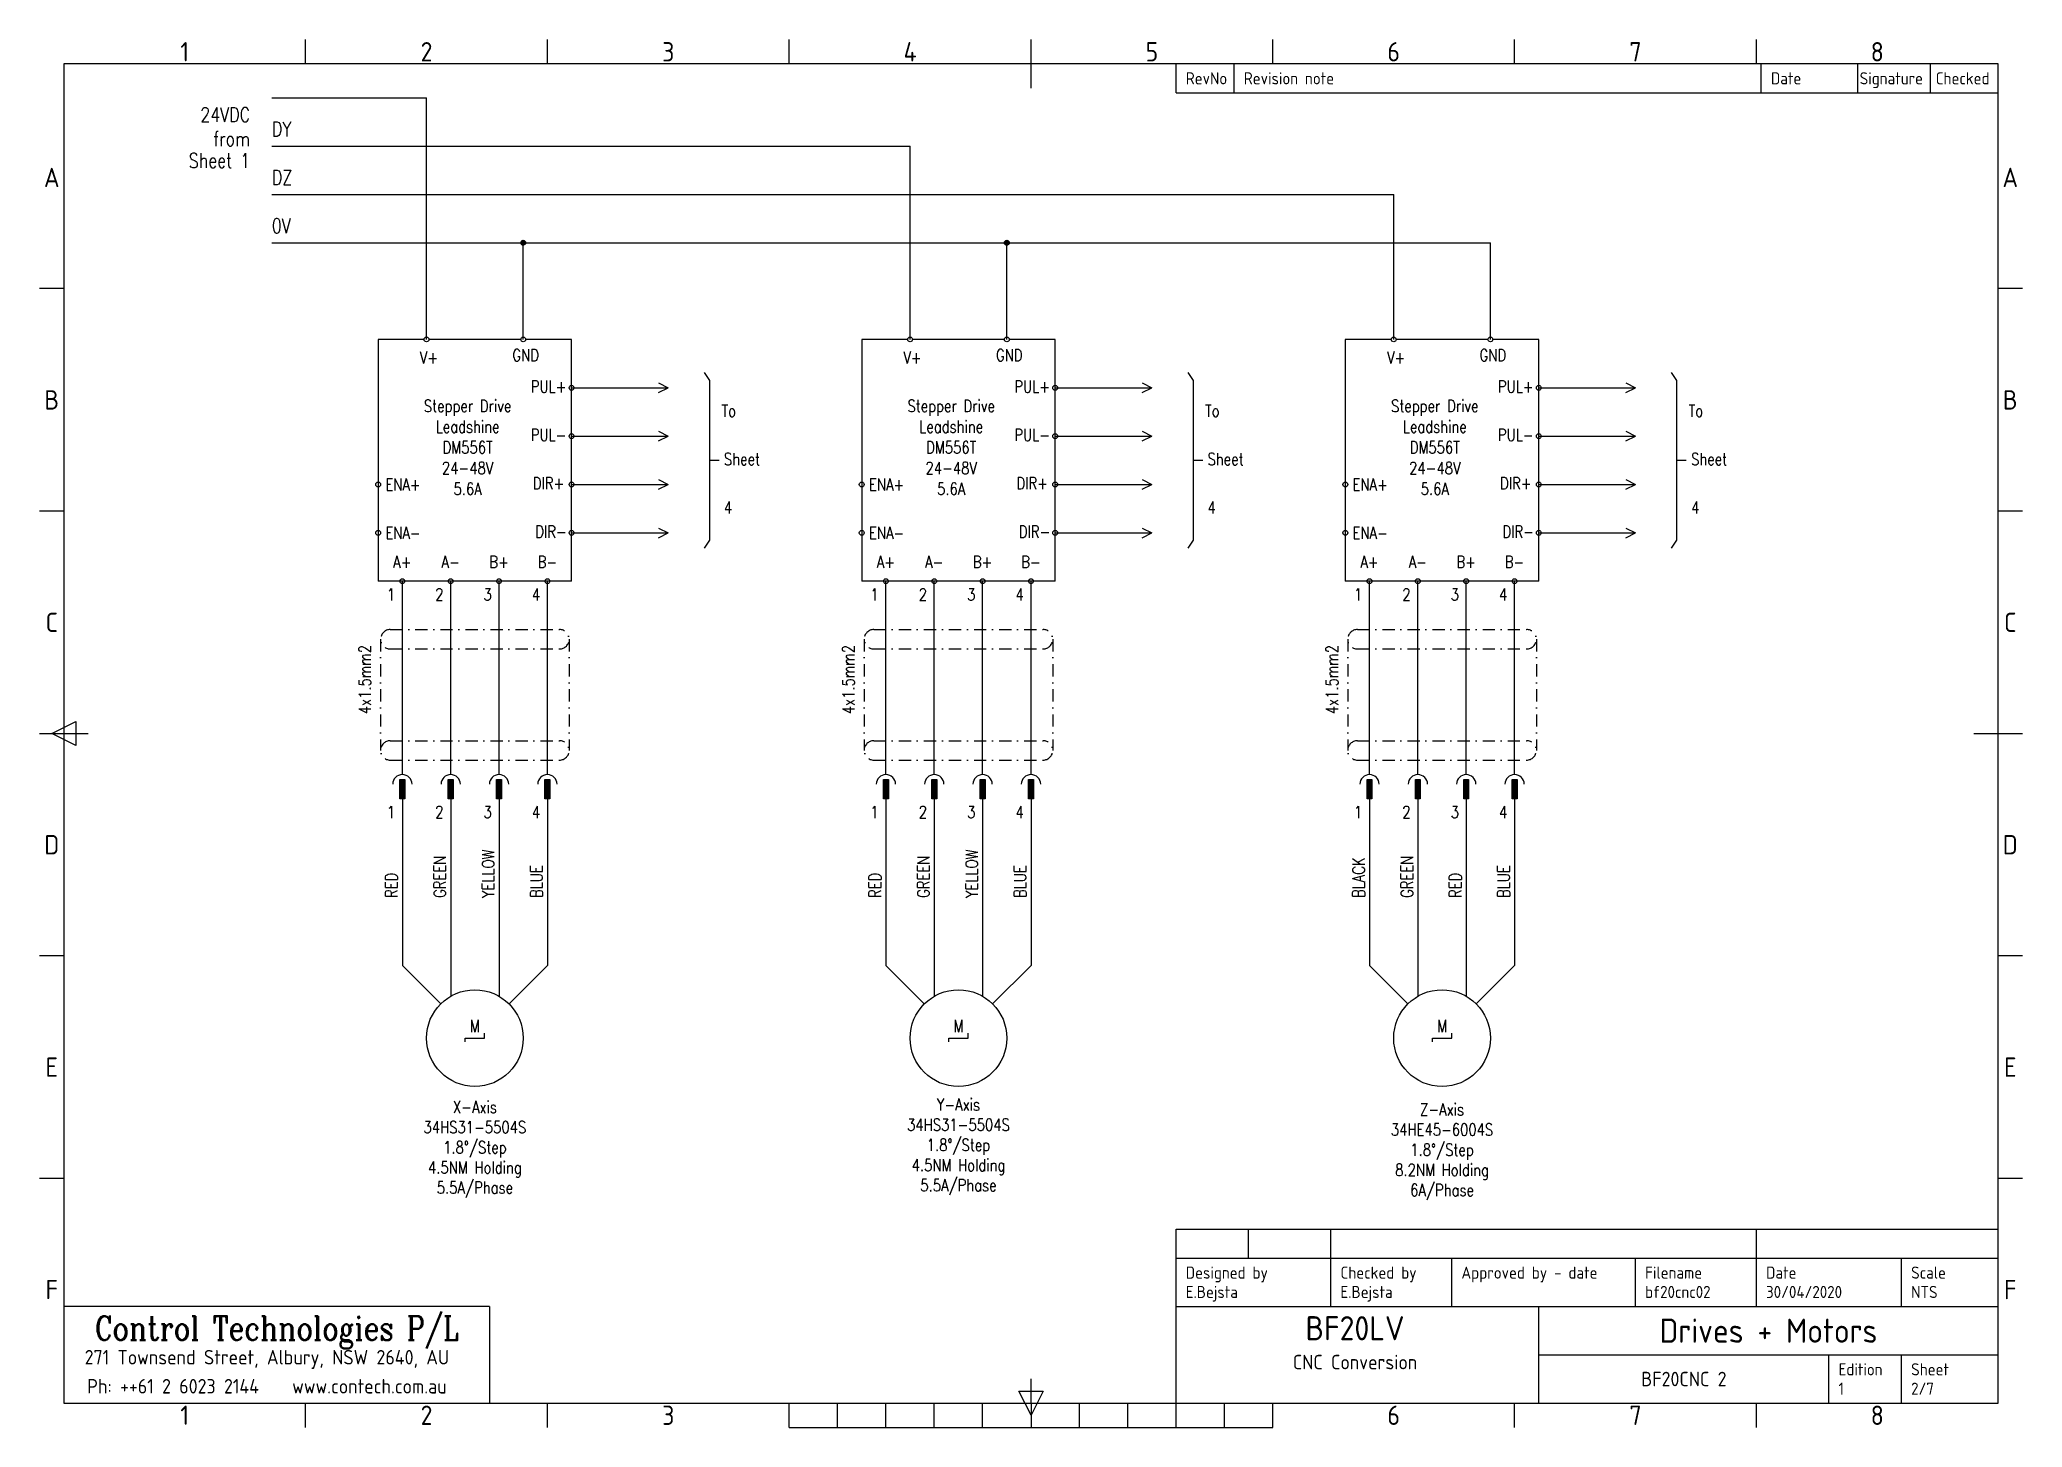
# Model space of a CAD drawing. Extents: x 0 to 410, y 0 to 287.
import ezdxf
from ezdxf.enums import TextEntityAlignment as Align

# ---------------------------------------------------------------- set-up
doc = ezdxf.new("R2010")
doc.units = 0
doc.linetypes.add('DASHDOT', pattern=[25.4, 12.7, -6.35, 0, -6.35])
for name, color, linetype in [('FRAME025', 7, 'CONTINUOUS'), ('FRAME050', 6, 'CONTINUOUS'), ('FRAME070', 5, 'CONTINUOUS'), ('LAYER1', 7, 'CONTINUOUS')]:
    doc.layers.add(name, color=color, linetype=linetype)
doc.styles.add('ISOCP', font='isocp.shx')
doc.styles.add('ROMAN', font='romanc.shx', dxfattribs={"width": 0.8})
doc.styles.add('SIMPLEX', font='simplex.shx', dxfattribs={"width": 0.8})
doc.styles.get("Standard").update_dxf_attribs({"font": 'ISOCP'})

# ---------------------------------------------------------------- blocks, each defined once
blk = doc.blocks.new('CT_FRAME')
at = {"layer": 'FRAME050'}
for p, q in [((60, 287), (60, 292)), ((110, 287), (110, 292)), ((160, 287), (160, 292)), ((210, 282), (210, 292)), ((260, 287), (260, 292)), ((310, 287), (310, 292)), ((360, 287), (360, 292)), ((10, 240.5), (5, 240.5)), ((415, 240.5), (410, 240.5)), ((10, 194.5), (5, 194.5)), ((415, 194.5), (410, 194.5)), ((5, 148.5), (15, 148.5)), ((7.5, 148.5), (12.5, 151)), ((12.5, 146), (7.5, 148.5)), ((12.5, 151), (12.5, 146)), ((405, 148.5), (415, 148.5)), ((10, 102.5), (5, 102.5)), ((415, 102.5), (410, 102.5)), ((10, 56.5), (5, 56.5)), ((415, 56.5), (410, 56.5)), ((207.5, 12.5), (212.5, 12.5)), ((210, 7.5), (207.5, 12.5)), ((210, 10), (210, 15)), ((212.5, 12.5), (210, 7.5)), ((60, 5), (60, 10)), ((110, 5), (110, 10)), ((160, 5), (160, 10)), ((170, 5), (170, 10)), ((180, 5), (180, 10)), ((190, 5), (190, 10)), ((200, 5), (200, 10)), ((210, 10), (210, 5)), ((220, 5), (220, 10)), ((230, 5), (230, 10)), ((240, 5), (240, 10)), ((250, 5), (250, 10)), ((260, 5), (260, 10)), ((310, 5), (310, 10)), ((360, 5), (360, 10)), ((160, 5), (260, 5))]:
    blk.add_line(p, q, dxfattribs=at)
at = {"layer": 'FRAME070'}
for p, q in [((410, 287), (10, 287)), ((10, 287), (10, 10)), ((240, 281), (240, 287)), ((252, 281), (252, 287)), ((361, 281), (361, 287)), ((381, 281), (381, 287)), ((396, 281), (396, 287)), ((410, 10), (410, 287)), ((240, 281), (410, 281)), ((240, 46), (410, 46)), ((240, 40), (240, 46)), ((255, 40), (255, 46)), ((272, 40), (272, 46)), ((360, 40), (360, 46)), ((240, 40), (410, 40)), ((240, 10), (240, 40)), ((272, 30), (272, 40)), ((297, 30), (297, 40)), ((335, 30), (335, 40)), ((360, 30), (360, 40)), ((390, 30), (390, 40)), ((98, 30), (10, 30)), ((98, 30), (98, 10)), ((240, 30), (410, 30)), ((315, 10), (315, 30)), ((315, 20), (410, 20)), ((375, 10), (375, 20)), ((390, 10), (390, 20)), ((10, 10), (410, 10))]:
    blk.add_line(p, q, dxfattribs=at)
at = {"layer": 'FRAME025', "style": 'ISOCP'}
for s, p in [('RevNo', (242, 284)), ('Revision note', (254, 284)), ('Date', (363, 284)), ('Signature', (381.36, 284)), ('Checked', (397.08, 284)), ('Designed by', (242, 37)), ('Checked by', (274, 37)), ('Approved by - date', (299, 37)), ('Filename', (337, 37)), ('Date', (362, 37)), ('Scale', (392, 37)), ('Edition', (377, 17)), ('Sheet', (392, 17))]:
    blk.add_text(s, height=2.5, dxfattribs=at).set_placement(p, align=Align.MIDDLE_LEFT)
at = {"layer": 'FRAME025', "style": 'ROMAN', "width": 0.8}
blk.add_text('Control Technologies P/L', height=5, dxfattribs=at).set_placement((54, 28), align=Align.TOP_CENTER)
at = {"layer": 'FRAME025'}
for s, p in [('271 Townsend Street, Albury, NSW 2640, AU', (52, 21)), ('Ph: ++61 2 6023 2144    www.contech.com.au', (52, 15))]:
    blk.add_text(s, height=3, dxfattribs=at).set_placement(p, align=Align.TOP_CENTER)
at = {"layer": 'FRAME025', "style": 'ISOCP', "flags": 8}
for tag, p in [('DESIGNED_BY', (242, 33)), ('CHECKED_BY', (274, 33)), ('APPROVED_BY_DATE', (299, 33)), ('FILENAME', (337, 33)), ('DATE', (362, 33)), ('SCALE', (392, 33)), ('EDITION', (377, 13)), ('SHEET', (392, 13))]:
    blk.add_attdef(tag, text='', height=2.5, dxfattribs=at).set_placement(p, align=Align.MIDDLE_LEFT)
at = {"layer": 'FRAME050', "style": 'ISOCP'}
for s, p in [('1', (35, 289.5)), ('2', (85, 289.5)), ('3', (135, 289.5)), ('4', (185, 289.5)), ('5', (235, 289.5)), ('6', (285, 289.5)), ('7', (335, 289.5)), ('8', (385, 289.5)), ('A', (7.5, 263.5)), ('A', (412.5, 263.5)), ('B', (7.5, 217.5)), ('B', (412.5, 217.5)), ('C', (7.5, 171.5)), ('C', (412.5, 171.5)), ('D', (7.5, 125.5)), ('D', (412.5, 125.5)), ('E', (7.5, 79.5)), ('E', (412.5, 79.5)), ('F', (7.5, 33.5)), ('F', (412.5, 33.5)), ('1', (35, 7.5)), ('2', (85, 7.5)), ('3', (135, 7.5)), ('6', (285, 7.5)), ('7', (335, 7.5)), ('8', (385, 7.5))]:
    blk.add_text(s, height=4, dxfattribs=at).set_placement(p, align=Align.MIDDLE)
at = {"layer": 'FRAME050', "flags": 8}
for tag, height, p in [('OWNER_1', 5, (277, 23)), ('OWNER_2', 3, (277, 17)), ('OWNER_3', 3, (277, 12))]:
    blk.add_attdef(tag, text='', height=height, dxfattribs=at).set_placement(p, align=Align.CENTER)
at = {"layer": 'FRAME050', "style": 'ISOCP', "flags": 8}
for tag, height, p in [('TITLE', 5, (362.5, 25)), ('DRAWING_NUMBER', 3, (345, 15))]:
    blk.add_attdef(tag, text='', height=height, dxfattribs=at).set_placement(p, align=Align.MIDDLE)

msp = doc.modelspace()

# ---------------------------------------------------------------- hatches: boundary and pattern name
at = {"layer": 'LAYER1', "linetype": 'Continuous'}
h = msp.add_hatch(dxfattribs=at)
h.set_pattern_fill('ANGLE', color=256, scale=0.0125, style=0)
h.set_pattern_definition([(0, (29, 94.5), (0, 0.0873125), [0.0635, -0.0238125]), (90, (29, 94.5), (-0.0873125, 5e-18), [0.0635, -0.0238125])])
h.paths.add_polyline_path([(100.5, 245, 1), (99.5, 245, 1)])
h = msp.add_hatch(dxfattribs=at)
h.set_pattern_fill('ANGLE', color=256, scale=0.0125, style=0)
h.set_pattern_definition([(0, (129, 94.5), (0, 0.0873125), [0.0635, -0.0238125]), (90, (129, 94.5), (-0.0873125, 5e-18), [0.0635, -0.0238125])])
h.paths.add_polyline_path([(200.5, 245, 1), (199.5, 245, 1)])
h = msp.add_hatch(color=256, dxfattribs=at)
h.dxf.hatch_style = 1
h.paths.add_polyline_path([(74.5, 134), (75.5, 134), (75.5, 130), (74.5, 130)])
h = msp.add_hatch(color=256, dxfattribs=at)
h.dxf.hatch_style = 1
h.paths.add_polyline_path([(84.5, 134), (85.5, 134), (85.5, 130), (84.5, 130)])
h = msp.add_hatch(color=256, dxfattribs=at)
h.dxf.hatch_style = 1
h.paths.add_polyline_path([(94.5, 134), (95.5, 134), (95.5, 130), (94.5, 130)])
h = msp.add_hatch(color=256, dxfattribs=at)
h.dxf.hatch_style = 1
h.paths.add_polyline_path([(104.5, 134), (105.5, 134), (105.5, 130), (104.5, 130)])
h = msp.add_hatch(color=256, dxfattribs=at)
h.dxf.hatch_style = 1
h.paths.add_polyline_path([(174.5, 134), (175.5, 134), (175.5, 130), (174.5, 130)])
h = msp.add_hatch(color=256, dxfattribs=at)
h.dxf.hatch_style = 1
h.paths.add_polyline_path([(184.5, 134), (185.5, 134), (185.5, 130), (184.5, 130)])
h = msp.add_hatch(color=256, dxfattribs=at)
h.dxf.hatch_style = 1
h.paths.add_polyline_path([(194.5, 134), (195.5, 134), (195.5, 130), (194.5, 130)])
h = msp.add_hatch(color=256, dxfattribs=at)
h.dxf.hatch_style = 1
h.paths.add_polyline_path([(204.5, 134), (205.5, 134), (205.5, 130), (204.5, 130)])
h = msp.add_hatch(color=256, dxfattribs=at)
h.dxf.hatch_style = 1
h.paths.add_polyline_path([(274.5, 134), (275.5, 134), (275.5, 130), (274.5, 130)])
h = msp.add_hatch(color=256, dxfattribs=at)
h.dxf.hatch_style = 1
h.paths.add_polyline_path([(284.5, 134), (285.5, 134), (285.5, 130), (284.5, 130)])
h = msp.add_hatch(color=256, dxfattribs=at)
h.dxf.hatch_style = 1
h.paths.add_polyline_path([(294.5, 134), (295.5, 134), (295.5, 130), (294.5, 130)])
h = msp.add_hatch(color=256, dxfattribs=at)
h.dxf.hatch_style = 1
h.paths.add_polyline_path([(304.5, 134), (305.5, 134), (305.5, 130), (304.5, 130)])

# ---------------------------------------------------------------- linework, layer by layer
at = {"layer": 'LAYER1', "color": 0, "linetype": 'Continuous'}
for p, q in [((48, 275), (80, 275)), ((48, 265), (180, 265)), ((48, 255), (280, 255)), ((48, 245), (300, 245)), ((70, 225), (70, 175)), ((79.5, 225), (70, 225)), ((99.5, 225), (80.5, 225)), ((110, 225), (100.5, 225)), ((110, 175), (110, 225)), ((170, 225), (170, 175)), ((179.5, 225), (170, 225)), ((199.5, 225), (180.5, 225)), ((210, 225), (200.5, 225)), ((210, 175), (210, 225)), ((270, 225), (270, 175)), ((279.5, 225), (270, 225)), ((299.5, 225), (280.5, 225)), ((310, 225), (300.5, 225)), ((310, 175), (310, 225)), ((110, 175), (70, 175)), ((210, 175), (170, 175)), ((310, 175), (270, 175))]:
    msp.add_line(p, q, dxfattribs=at)
at = {"layer": 'LAYER1', "linetype": 'Continuous'}
for p, q in [((80, 225), (80, 275)), ((180, 225), (180, 265)), ((280, 225), (280, 255)), ((100, 225), (100, 245)), ((200, 225), (200, 245)), ((300, 225), (300, 245)), ((137.41, 218.18), (138.5, 216.5)), ((237.41, 218.18), (238.5, 216.5)), ((337.41, 218.18), (338.5, 216.5)), ((110, 215), (130, 215)), ((128, 216), (130, 215)), ((128, 214), (130, 215)), ((138.5, 216.5), (138.5, 183.5)), ((210, 215), (230, 215)), ((228, 216), (230, 215)), ((228, 214), (230, 215)), ((238.5, 216.5), (238.5, 183.5)), ((310, 215), (330, 215)), ((328, 216), (330, 215)), ((328, 214), (330, 215)), ((338.5, 216.5), (338.5, 183.5)), ((110, 205), (130, 205)), ((128, 206), (130, 205)), ((128, 204), (130, 205)), ((210, 205), (230, 205)), ((228, 206), (230, 205)), ((228, 204), (230, 205)), ((310, 205), (330, 205)), ((328, 206), (330, 205)), ((328, 204), (330, 205)), ((138.5, 200), (140.5, 200)), ((238.5, 200), (240.5, 200)), ((338.5, 200), (340.5, 200)), ((110, 195), (130, 195)), ((128, 196), (130, 195)), ((128, 194), (130, 195)), ((210, 195), (230, 195)), ((228, 196), (230, 195)), ((228, 194), (230, 195)), ((310, 195), (330, 195)), ((328, 196), (330, 195)), ((328, 194), (330, 195)), ((110, 185), (130, 185)), ((128, 186), (130, 185)), ((128, 184), (130, 185)), ((210, 185), (230, 185)), ((228, 186), (230, 185)), ((228, 184), (230, 185)), ((310, 185), (330, 185)), ((328, 186), (330, 185)), ((328, 184), (330, 185)), ((138.5, 183.5), (137.41, 181.82)), ((238.5, 183.5), (237.41, 181.82)), ((338.5, 183.5), (337.41, 181.82)), ((75, 135), (75, 175)), ((85, 135), (85, 175)), ((95, 135), (95, 175)), ((105, 135), (105, 175)), ((175, 135), (175, 175)), ((185, 135), (185, 175)), ((195, 135), (195, 175)), ((205, 135), (205, 175)), ((275, 135), (275, 175)), ((285, 135), (285, 175)), ((295, 135), (295, 175)), ((305, 135), (305, 175)), ((75, 130), (75, 95.5)), ((85, 130), (85, 89.16)), ((95, 130), (95, 89.16)), ((105, 130), (105, 95.5)), ((175, 130), (175, 95.5)), ((185, 130), (185, 89.16)), ((195, 130), (195, 89.16)), ((205, 130), (205, 95.5)), ((275, 130), (275, 95.5)), ((285, 130), (285, 89.16)), ((295, 130), (295, 89.16)), ((305, 130), (305, 95.5)), ((82.93, 87.57), (75, 95.5)), ((97.07, 87.57), (105, 95.5)), ((182.93, 87.57), (175, 95.5)), ((197.07, 87.57), (205, 95.5)), ((282.93, 87.57), (275, 95.5)), ((297.07, 87.57), (305, 95.5)), ((88, 79.75), (88, 80.5)), ((88, 80.5), (92, 80.5)), ((92, 80.5), (92, 81.5)), ((188, 79.75), (188, 80.5)), ((188, 80.5), (192, 80.5)), ((192, 80.5), (192, 81.5)), ((288, 79.75), (288, 80.5)), ((288, 80.5), (292, 80.5)), ((292, 80.5), (292, 81.5))]:
    msp.add_line(p, q, dxfattribs=at)
at = {"layer": 'LAYER1', "linetype": 'DASHDOT', "ltscale": 0.2}
for p, q in [((72.5, 165), (107.5, 165)), ((172.5, 165), (207.5, 165)), ((272.5, 165), (307.5, 165)), ((70.5, 163), (70.5, 140)), ((72.5, 161), (107.5, 161)), ((109.5, 163), (109.5, 140)), ((170.5, 163), (170.5, 140)), ((172.5, 161), (207.5, 161)), ((209.5, 163), (209.5, 140)), ((270.5, 163), (270.5, 140)), ((272.5, 161), (307.5, 161)), ((309.5, 163), (309.5, 140)), ((72.5, 142), (107.5, 142)), ((172.5, 142), (207.5, 142)), ((272.5, 142), (307.5, 142)), ((72.5, 138), (107.5, 138)), ((172.5, 138), (207.5, 138)), ((272.5, 138), (307.5, 138))]:
    msp.add_line(p, q, dxfattribs=at)
at = {"layer": 'LAYER1', "linetype": 'Continuous'}
for points in [[(74.5, 134), (75.5, 134), (75.5, 130), (74.5, 130)], [(84.5, 134), (85.5, 134), (85.5, 130), (84.5, 130)], [(94.5, 134), (95.5, 134), (95.5, 130), (94.5, 130)], [(104.5, 134), (105.5, 134), (105.5, 130), (104.5, 130)], [(174.5, 134), (175.5, 134), (175.5, 130), (174.5, 130)], [(184.5, 134), (185.5, 134), (185.5, 130), (184.5, 130)], [(194.5, 134), (195.5, 134), (195.5, 130), (194.5, 130)], [(204.5, 134), (205.5, 134), (205.5, 130), (204.5, 130)], [(274.5, 134), (275.5, 134), (275.5, 130), (274.5, 130)], [(284.5, 134), (285.5, 134), (285.5, 130), (284.5, 130)], [(294.5, 134), (295.5, 134), (295.5, 130), (294.5, 130)], [(304.5, 134), (305.5, 134), (305.5, 130), (304.5, 130)]]:
    msp.add_lwpolyline(points, close=True, dxfattribs=at)
at = {"layer": 'LAYER1', "color": 0, "linetype": 'Continuous'}
for centre, radius in [((100, 245), 0.5), ((200, 245), 0.5), ((80, 225), 0.5), ((100, 225), 0.5), ((180, 225), 0.5), ((200, 225), 0.5), ((280, 225), 0.5), ((300, 225), 0.5), ((110, 215), 0.5), ((210, 215), 0.5), ((310, 215), 0.5), ((110, 205), 0.5), ((210, 205), 0.5), ((310, 205), 0.5), ((70, 195), 0.5), ((110, 195), 0.5), ((170, 195), 0.5), ((210, 195), 0.5), ((270, 195), 0.5), ((310, 195), 0.5), ((70, 185), 0.5), ((110, 185), 0.5), ((170, 185), 0.5), ((210, 185), 0.5), ((270, 185), 0.5), ((310, 185), 0.5), ((75, 175), 0.5), ((85, 175), 0.5), ((95, 175), 0.5), ((105, 175), 0.5), ((175, 175), 0.5), ((185, 175), 0.5), ((195, 175), 0.5), ((205, 175), 0.5), ((275, 175), 0.5), ((285, 175), 0.5), ((295, 175), 0.5), ((305, 175), 0.5), ((90, 80.5), 10), ((190, 80.5), 10), ((290, 80.5), 10)]:
    msp.add_circle(centre, radius, dxfattribs=at)
at = {"layer": 'LAYER1', "linetype": 'DASHDOT', "ltscale": 0.2}
for centre, start, end in [((72.5, 163), 90, 270), ((107.5, 163), 270, 90), ((172.5, 163), 90, 270), ((207.5, 163), 270, 90), ((272.5, 163), 90, 270), ((307.5, 163), 270, 90), ((72.5, 140), 90, 270), ((107.5, 140), 270, 90), ((172.5, 140), 90, 270), ((207.5, 140), 270, 90), ((272.5, 140), 90, 270), ((307.5, 140), 270, 90)]:
    msp.add_arc(centre, 2, start, end, dxfattribs=at)
at = {"layer": 'LAYER1', "linetype": 'Continuous'}
for centre in [(75, 133), (85, 133), (95, 133), (105, 133), (175, 133), (185, 133), (195, 133), (205, 133), (275, 133), (285, 133), (295, 133), (305, 133)]:
    msp.add_arc(centre, 2, 0, 180, dxfattribs=at)

# ---------------------------------------------------------------- block references
at = {"layer": 'FRAME025', "linetype": 'Continuous'}
ref = msp.add_blockref('CT_FRAME', (-5, -5), dxfattribs=at)
ref.add_attrib('FILENAME', 'bf20cnc02', dxfattribs={"height": 2.5, "style": 'ISOCP'}).set_placement((332, 28), align=Align.MIDDLE_LEFT)
ref.add_attrib('DRAWING_NUMBER', 'BF20CNC 2', dxfattribs={"layer": 'FRAME050', "height": 3, "style": 'ISOCP'}).set_placement((340, 10), align=Align.MIDDLE)
ref.add_attrib('OWNER_2', 'CNC Conversion', dxfattribs={"layer": 'FRAME050', "height": 3}).set_placement((272, 12), align=Align.CENTER)
ref.add_attrib('OWNER_1', 'BF20LV', dxfattribs={"layer": 'FRAME050', "height": 5}).set_placement((272, 18), align=Align.CENTER)
ref.add_attrib('CHECKED_BY', 'E.Bejsta', dxfattribs={"height": 2.5, "style": 'ISOCP'}).set_placement((269, 28), align=Align.MIDDLE_LEFT)
ref.add_attrib('DESIGNED_BY', 'E.Bejsta', dxfattribs={"height": 2.5, "style": 'ISOCP'}).set_placement((237, 28), align=Align.MIDDLE_LEFT)
ref.add_attrib('DATE', '30/04/2020', dxfattribs={"height": 2.5, "style": 'ISOCP'}).set_placement((357, 28), align=Align.MIDDLE_LEFT)
ref.add_attrib('TITLE', 'Drives + Motors', dxfattribs={"layer": 'FRAME050', "height": 5, "style": 'ISOCP'}).set_placement((357.5, 20), align=Align.MIDDLE)
ref.add_attrib('SCALE', 'NTS', dxfattribs={"height": 2.5, "style": 'ISOCP'}).set_placement((387, 28), align=Align.MIDDLE_LEFT)
ref.add_attrib('EDITION', '1', dxfattribs={"height": 2.5, "style": 'ISOCP'}).set_placement((372, 8), align=Align.MIDDLE_LEFT)
ref.add_attrib('SHEET', '2/7', dxfattribs={"height": 2.5, "style": 'ISOCP'}).set_placement((387, 8), align=Align.MIDDLE_LEFT)

# ---------------------------------------------------------------- texts
at = {"layer": 'LAYER1', "color": 0, "linetype": 'Continuous', "style": 'SIMPLEX', "width": 0.8}
for s, p in [('24VDC', (43.5, 270)), ('from', (43.5, 265)), ('Sheet 1', (43.5, 260.5))]:
    msp.add_text(s, height=3, dxfattribs=at).set_placement(p, align=Align.RIGHT)
for s, p in [('DY', (48, 267)), ('DZ', (48, 257)), ('0V', (48, 247))]:
    msp.add_text(s, height=3, dxfattribs=at).set_placement(p)
at = {"layer": 'LAYER1', "linetype": 'Continuous', "style": 'SIMPLEX', "width": 0.8}
for s, p in [('V+', (80.5, 222.5)), ('GND', (100.5, 223)), ('V+', (180.5, 222.5)), ('GND', (200.5, 223)), ('V+', (280.5, 222.5)), ('GND', (300.5, 223)), ('Stepper Drive', (88.5, 212.5)), ('Stepper Drive', (188.5, 212.5)), ('Stepper Drive', (288.5, 212.5)), ('Leadshine', (88.5, 208.21)), ('Leadshine', (188.5, 208.21)), ('Leadshine', (288.5, 208.21)), ('DM556T', (88.5, 203.93)), ('DM556T', (188.5, 203.93)), ('DM556T', (288.5, 203.93)), ('24-48V', (88.5, 199.64)), ('24-48V', (188.5, 199.64)), ('24-48V', (288.5, 199.64)), ('5.6A', (88.5, 195.36)), ('5.6A', (188.5, 195.36)), ('5.6A', (288.5, 195.36))]:
    msp.add_text(s, height=2.5, dxfattribs=at).set_placement(p, align=Align.TOP_CENTER)
for s, p in [('PUL+', (108.93, 214)), ('PUL+', (208.93, 214)), ('PUL+', (308.93, 214)), ('PUL-', (108.93, 204)), ('PUL-', (208.93, 204)), ('PUL-', (308.93, 204)), ('DIR+', (108.5, 194)), ('DIR+', (208.5, 194)), ('DIR+', (308.5, 194)), ('DIR-', (109, 184)), ('DIR-', (209, 184)), ('DIR-', (309, 184))]:
    msp.add_text(s, height=2.5, dxfattribs=at).set_placement(p, align=Align.RIGHT)
for s, p in [('To', (141, 209)), ('To', (241, 209)), ('To', (341, 209)), ('Sheet', (141.5, 199)), ('Sheet', (241.5, 199)), ('Sheet', (341.5, 199)), ('4', (141.5, 189)), ('4', (241.5, 189)), ('4', (341.5, 189))]:
    msp.add_text(s, height=2.5, dxfattribs=at).set_placement(p)
for s, p in [('ENA+', (71.5, 195)), ('ENA+', (171.5, 195)), ('ENA+', (271.5, 195)), ('ENA-', (71.5, 185)), ('ENA-', (171.5, 185)), ('ENA-', (271.5, 185))]:
    msp.add_text(s, height=2.5, dxfattribs=at).set_placement(p, align=Align.MIDDLE_LEFT)
for s, p in [('A+', (75, 177)), ('A-', (85, 177)), ('B+', (95, 177)), ('B-', (105, 177)), ('A+', (175, 177)), ('A-', (185, 177)), ('B+', (195, 177)), ('B-', (205, 177)), ('A+', (275, 177)), ('A-', (285, 177)), ('B+', (295, 177)), ('B-', (305, 177))]:
    msp.add_text(s, height=2.5, dxfattribs=at).set_placement(p, align=Align.BOTTOM_CENTER)
for s, p in [('1', (73.5, 173.5)), ('2', (83.5, 173.5)), ('3', (93.5, 173.5)), ('4', (103.5, 173.5)), ('1', (173.5, 173.5)), ('2', (183.5, 173.5)), ('3', (193.5, 173.5)), ('4', (203.5, 173.5)), ('1', (273.5, 173.5)), ('2', (283.5, 173.5)), ('3', (293.5, 173.5)), ('4', (303.5, 173.5)), ('1', (73.5, 128.5)), ('2', (83.5, 128.5)), ('3', (93.5, 128.5)), ('4', (103.5, 128.5)), ('1', (173.5, 128.5)), ('2', (183.5, 128.5)), ('3', (193.5, 128.5)), ('4', (203.5, 128.5)), ('1', (273.5, 128.5)), ('2', (283.5, 128.5)), ('3', (293.5, 128.5)), ('4', (303.5, 128.5))]:
    msp.add_text(s, height=2.5, dxfattribs=at).set_placement(p, align=Align.TOP_RIGHT)
for s, p in [('4x1.5mm2', (68.5, 147.5)), ('4x1.5mm2', (168.5, 147.5)), ('4x1.5mm2', (268.5, 147.5)), ('YELLOW', (94, 109.5)), ('YELLOW', (194, 109.5)), ('GREEN', (84, 109.5)), ('BLUE', (104, 109.5)), ('GREEN', (184, 109.5)), ('BLUE', (204, 109.5)), ('BLACK', (274, 109.5)), ('GREEN', (284, 109.5)), ('BLUE', (304, 109.5)), ('RED', (74, 109.5)), ('RED', (174, 109.5)), ('RED', (294, 109.5))]:
    msp.add_text(s, height=2.5, rotation=90, dxfattribs=at).set_placement(p)
at = {"layer": 'LAYER1', "color": 0, "linetype": 'Continuous', "style": 'SIMPLEX', "width": 0.8}
for p in [(90, 81), (190, 81), (290, 81)]:
    msp.add_text('M', height=2.5, dxfattribs=at).set_placement(p, align=Align.BOTTOM_CENTER)
at = {"layer": 'LAYER1', "linetype": 'Continuous', "char_height": 2.5, "attachment_point": 2, "style": 'SIMPLEX'}
for s, insert in [('X-Axis\\P34HS31-5504S\\P1.8°/Step\\P4.5NM Holding\\P5.5A/Phase', (90, 67.5)), ('Y-Axis\\P34HS31-5504S\\P1.8°/Step\\P4.5NM Holding\\P5.5A/Phase', (190, 68)), ('Z-Axis\\P34HE45-6004S\\P1.8°/Step\\P8.2NM Holding\\P6A/Phase', (290, 67))]:
    msp.add_mtext_dynamic_manual_height_columns(s, width=24.5, gutter_width=12.5, heights=[0], dxfattribs=dict(at, insert=insert))

doc.saveas('drawing.dxf')
